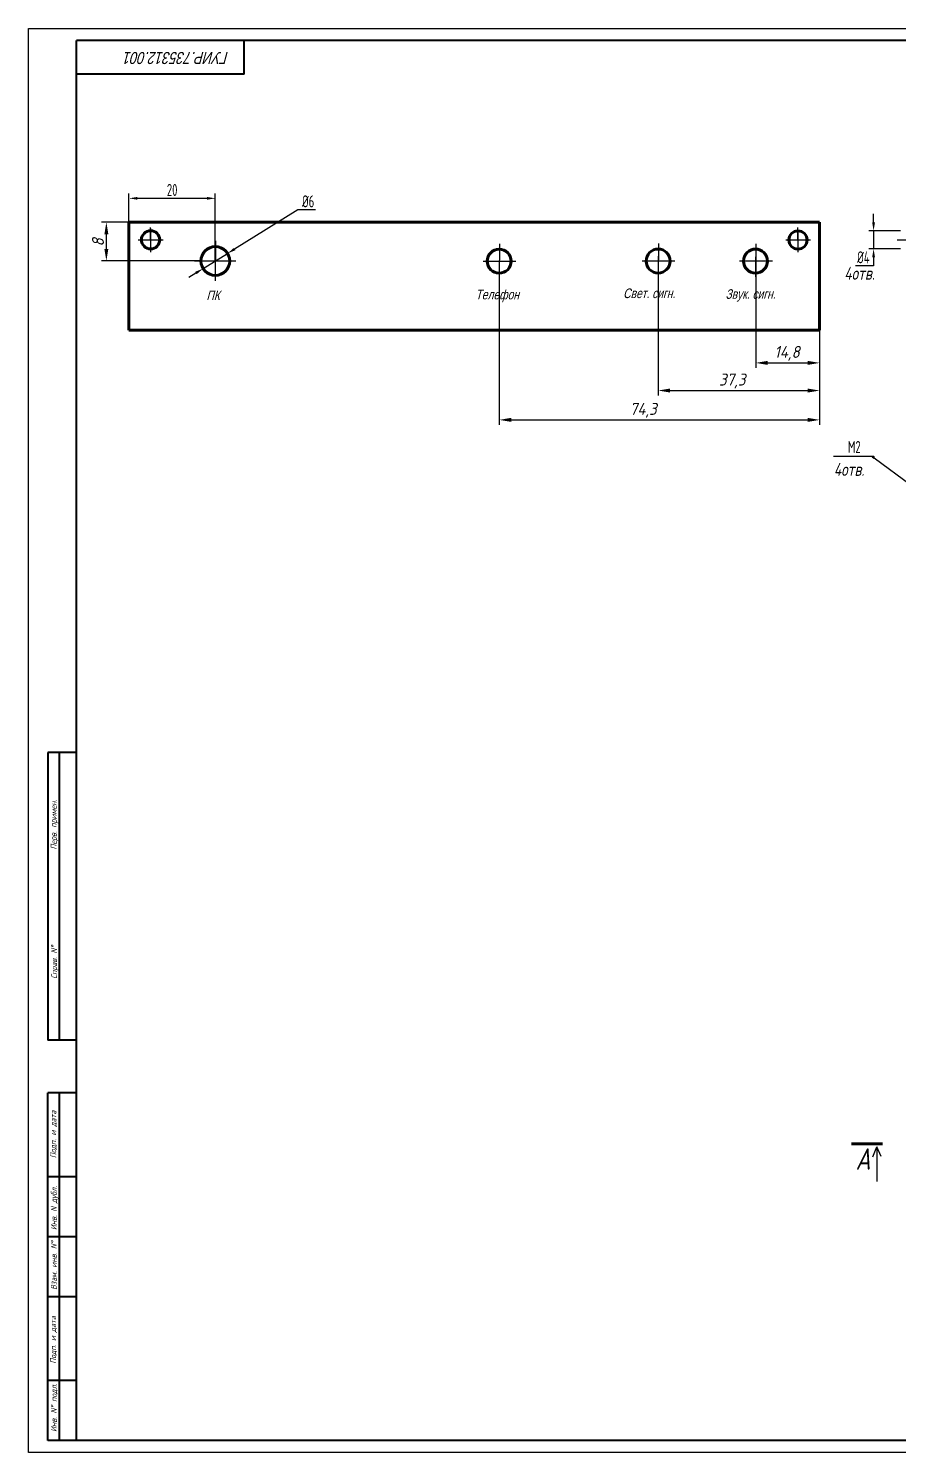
# Model space of a CAD drawing. Header units: millimetres. Extents: x 0 to 9139, y -367 to 2333.
# Drawn here: x 7718 to 8081, y 979 to 1573 of the extents above; entities that cross this region are included whole.
import ezdxf

# ---------------------------------------------------------------- set-up
doc = ezdxf.new("R2010")
doc.units = ezdxf.units.MM
doc.header["$LTSCALE"] = 0.5
doc.linetypes.add('осевая2', pattern=[28.575, 19.05, -3.175, 3.175, -3.175])
doc.layers.get('0').update_dxf_attribs({"lineweight": 60})
doc.layers.get('Defpoints').update_dxf_attribs({"color": 5})
for name, color, linetype in [('1-оси', 1, 'осевая2'), ('3-размеры', 6, 'Continuous'), ('KONTUR', 7, 'Continuous'), ('MultiLayer', 9, 'Continuous')]:
    doc.layers.add(name, color=color, linetype=linetype)
doc.layers.add('Основная', color=7, linetype='Continuous', lineweight=40)
doc.layers.add('текст', color=7, linetype='Continuous', lineweight=30)
doc.styles.add('ESKD', font='standarteskd.shx', dxfattribs={"width": 0.8, "oblique": 15})
doc.styles.get("Standard").update_dxf_attribs({"font": 'isocpeui.ttf', "width": 0.9})
doc.styles.add('ЕСКД', font='eskd15.shx', dxfattribs={"width": 0.8})
doc.styles.add('стиль1', font='romans.shx', dxfattribs={"width": 0.75, "oblique": 15, "height": 3.5})
doc.dimstyles.new('ISO-25', dxfattribs={"dimtxt": 3.5, "dimasz": 3.5, "dimexe": 2, "dimexo": 0, "dimgap": 1, "dimtad": 1, "dimtoh": 1, "dimdec": 0, "dimtxsty": 'Standard', "dimcen": 2.5, "dimadec": 0, "dimazin": 0, "dimtfac": 1, "dimtdec": 0, "dimtmove": 0, "dimatfit": 3, "dimldrblk": 'DOTSMALL', "dimfxl": 1, "dimarcsym": 0})
doc.dimstyles.new('Standart', dxfattribs={"dimtxt": 5, "dimasz": 5, "dimexe": 2, "dimexo": 0, "dimgap": 1, "dimtad": 1, "dimtoh": 1, "dimdec": 0, "dimtxsty": 'Standard', "dimcen": 2.5, "dimadec": 0, "dimazin": 0, "dimtfac": 1, "dimtdec": 0, "dimtmove": 0, "dimatfit": 3, "dimldrblk": 'DOTSMALL', "dimfxl": 1, "dimarcsym": 0})

# ---------------------------------------------------------------- blocks, each defined once
blk = doc.blocks.new('*D139')
at = {"layer": '3-размеры', "color": 0, "lineweight": -2, "transparency": 16777216}
for p, q in [((8070.57, 1492.49), (8070.57, 1495.99)), ((8081.78, 1488.99), (8068.57, 1488.99)), ((8070.57, 1488.99), (8070.57, 1481.39)), ((8081.78, 1481.39), (8068.57, 1481.39)), ((8070.57, 1474.39), (8063.1, 1474.39)), ((8070.57, 1477.89), (8070.57, 1474.39))]:
    blk.add_line(p, q, dxfattribs=at)
at = {"layer": '3-размеры', "color": 0, "lineweight": 30, "transparency": 16777216}
for points in [[(8069.99, 1492.49), (8071.16, 1492.49), (8070.57, 1488.99)], [(8069.99, 1477.89), (8071.16, 1477.89), (8070.57, 1481.39)]]:
    blk.add_solid(points, dxfattribs=at)
at = {"layer": 'Defpoints', "color": 0, "lineweight": 30, "transparency": 16777216}
for p in [(8081.78, 1488.99), (8070.57, 1481.39), (8081.78, 1481.39)]:
    blk.add_point(p, dxfattribs=at)
at = {"layer": '3-размеры', "color": 0, "lineweight": 30, "transparency": 16777216, "insert": (8066.33, 1477.89), "char_height": 5, "width": 6.2857, "attachment_point": 5, "style": 'ЕСКД'}
blk.add_mtext('%%C4', dxfattribs=at)
blk = doc.blocks.new('_DotSmall')
at = {"color": 0, "linetype": 'ByBlock', "const_width": 0.5}
blk.add_lwpolyline([(-0.0625, 0, 1), (0.0625, 0, 1)], format="xyb", close=True, dxfattribs=at)
blk = doc.blocks.new('*D153')
at = {"layer": '3-размеры', "color": 0, "lineweight": -2, "transparency": 16777216}
for p, q in [((7760.05, 1476.18), (7760.05, 1504.49)), ((7796.05, 1476.18), (7796.05, 1504.49)), ((7792.55, 1502.49), (7763.55, 1502.49))]:
    blk.add_line(p, q, dxfattribs=at)
at = {"layer": '3-размеры', "color": 0, "lineweight": 30, "transparency": 16777216}
for points in [[(7763.55, 1503.08), (7763.55, 1501.91), (7760.05, 1502.49)], [(7792.55, 1503.08), (7792.55, 1501.91), (7796.05, 1502.49)]]:
    blk.add_solid(points, dxfattribs=at)
at = {"layer": 'Defpoints', "color": 0, "lineweight": 30, "transparency": 16777216}
for p in [(7760.05, 1502.49), (7760.05, 1476.18), (7796.05, 1476.18)]:
    blk.add_point(p, dxfattribs=at)
at = {"layer": '3-размеры', "color": 0, "lineweight": 30, "transparency": 16777216, "insert": (7778.05, 1505.99), "char_height": 5, "attachment_point": 5, "style": 'ЕСКД'}
blk.add_mtext('20', dxfattribs=at)
blk = doc.blocks.new('*D154')
at = {"layer": '3-размеры', "color": 0, "lineweight": -2, "transparency": 16777216}
for p, q in [((7830.53, 1497.73), (7804.12, 1481.36)), ((7837.81, 1497.73), (7830.53, 1497.73)), ((7790.95, 1473.19), (7801.15, 1479.51)), ((7787.98, 1471.34), (7785, 1469.5))]:
    blk.add_line(p, q, dxfattribs=at)
at = {"layer": '3-размеры', "color": 0, "lineweight": 30, "transparency": 16777216}
for points in [[(7803.82, 1481.85), (7804.43, 1480.86), (7801.15, 1479.51)], [(7787.67, 1471.84), (7788.28, 1470.85), (7790.95, 1473.19)]]:
    blk.add_solid(points, dxfattribs=at)
at = {"layer": 'Defpoints', "color": 0, "lineweight": 30, "transparency": 16777216}
for p in [(7801.15, 1479.51), (7790.95, 1473.19)]:
    blk.add_point(p, dxfattribs=at)
at = {"layer": '3-размеры', "color": 0, "lineweight": 30, "transparency": 16777216, "insert": (7834.77, 1501.23), "char_height": 5, "attachment_point": 5, "style": 'ЕСКД'}
blk.add_mtext('%%C6', dxfattribs=at)
blk = doc.blocks.new('*D175')
at = {"layer": '3-размеры', "color": 0, "lineweight": -2, "transparency": 16777216}
for p, q in [((7790.05, 1492.53), (7748.62, 1492.53)), ((7750.62, 1481.39), (7750.62, 1487.53)), ((7790.05, 1476.39), (7748.62, 1476.39))]:
    blk.add_line(p, q, dxfattribs=at)
at = {"layer": '3-размеры', "color": 0, "lineweight": 30, "transparency": 16777216}
for points in [[(7749.79, 1487.53), (7751.45, 1487.53), (7750.62, 1492.53)], [(7749.79, 1481.39), (7751.45, 1481.39), (7750.62, 1476.39)]]:
    blk.add_solid(points, dxfattribs=at)
at = {"layer": 'Defpoints', "color": 0, "lineweight": 30, "transparency": 16777216}
for p in [(7750.62, 1492.53), (7790.05, 1492.53), (7790.05, 1476.39)]:
    blk.add_point(p, dxfattribs=at)
at = {"layer": '3-размеры', "color": 0, "lineweight": 30, "transparency": 16777216, "insert": (7747.12, 1484.17), "char_height": 5, "attachment_point": 5, "rotation": 90}
blk.add_mtext('8', dxfattribs=at)
blk = doc.blocks.new('*D176')
at = {"layer": '3-размеры', "color": 0, "lineweight": -2, "transparency": 16777216}
for p, q in [((8021.41, 1476.31), (8021.41, 1431.85)), ((8048.05, 1476.31), (8048.05, 1431.85)), ((8026.41, 1433.85), (8043.05, 1433.85))]:
    blk.add_line(p, q, dxfattribs=at)
at = {"layer": '3-размеры', "color": 0, "lineweight": 30, "transparency": 16777216}
for points in [[(8026.41, 1434.69), (8026.41, 1433.02), (8021.41, 1433.85)], [(8043.05, 1434.69), (8043.05, 1433.02), (8048.05, 1433.85)]]:
    blk.add_solid(points, dxfattribs=at)
at = {"layer": 'Defpoints', "color": 0, "lineweight": 30, "transparency": 16777216}
for p in [(8021.41, 1476.31), (8048.05, 1476.31), (8048.05, 1433.85)]:
    blk.add_point(p, dxfattribs=at)
at = {"layer": '3-размеры', "color": 0, "lineweight": 30, "transparency": 16777216, "insert": (8034.5, 1437.85), "char_height": 5, "attachment_point": 5}
blk.add_mtext('14,8', dxfattribs=at)
blk = doc.blocks.new('*D177')
at = {"layer": '3-размеры', "color": 0, "lineweight": -2, "transparency": 16777216}
for p, q in [((7980.74, 1476.47), (7980.74, 1420.32)), ((8048.05, 1476.47), (8048.05, 1420.32)), ((7985.74, 1422.32), (8043.05, 1422.32))]:
    blk.add_line(p, q, dxfattribs=at)
at = {"layer": '3-размеры', "color": 0, "lineweight": 30, "transparency": 16777216}
for points in [[(7985.74, 1423.15), (7985.74, 1421.48), (7980.74, 1422.32)], [(8043.05, 1423.15), (8043.05, 1421.48), (8048.05, 1422.32)]]:
    blk.add_solid(points, dxfattribs=at)
at = {"layer": 'Defpoints', "color": 0, "lineweight": 30, "transparency": 16777216}
for p in [(7980.74, 1476.47), (8048.05, 1476.47), (8048.05, 1422.32)]:
    blk.add_point(p, dxfattribs=at)
at = {"layer": '3-размеры', "color": 0, "lineweight": 30, "transparency": 16777216, "insert": (8011.64, 1426.32), "char_height": 5, "attachment_point": 5}
blk.add_mtext('37,3', dxfattribs=at)
blk = doc.blocks.new('*D178')
at = {"layer": '3-размеры', "color": 0, "lineweight": -2, "transparency": 16777216}
for p, q in [((7914.45, 1476.34), (7914.45, 1408.08)), ((8048.05, 1476.34), (8048.05, 1408.08)), ((7919.45, 1410.08), (8043.05, 1410.08))]:
    blk.add_line(p, q, dxfattribs=at)
at = {"layer": '3-размеры', "color": 0, "lineweight": 30, "transparency": 16777216}
for points in [[(7919.45, 1410.92), (7919.45, 1409.25), (7914.45, 1410.08)], [(8043.05, 1410.92), (8043.05, 1409.25), (8048.05, 1410.08)]]:
    blk.add_solid(points, dxfattribs=at)
at = {"layer": 'Defpoints', "color": 0, "lineweight": 30, "transparency": 16777216}
for p in [(7914.45, 1476.34), (8048.05, 1476.34), (8048.05, 1410.08)]:
    blk.add_point(p, dxfattribs=at)
at = {"layer": '3-размеры', "color": 0, "lineweight": 30, "transparency": 16777216, "insert": (7974.52, 1414.08), "char_height": 5, "attachment_point": 5}
blk.add_mtext('74,3', dxfattribs=at)

msp = doc.modelspace()

# ---------------------------------------------------------------- linework, layer by layer
for p, q in [((8048.05, 1492.53), (7760.05, 1492.53)), ((7760.05, 1492.53), (7760.05, 1447.53)), ((8048.05, 1447.53), (8048.05, 1492.53)), ((7760.05, 1447.53), (8048.05, 1447.53)), ((8070.81, 1394.22), (8070.07, 1394.77)), ((8074.26, 1108.15), (8061.41, 1108.15))]:
    msp.add_line(p, q)
at = {"lineweight": 30}
for p, q in [((7763.92, 1485.19), (7774.27, 1485.19)), ((7769.04, 1489.92), (7769.04, 1482.44)), ((7769.04, 1486.34), (7769.04, 1488.66)), ((7769.05, 1486.39), (7769.05, 1488.98)), ((7769.05, 1488.98), (7769.05, 1483.84)), ((7769.06, 1485.19), (7769.06, 1490.35)), ((7769.06, 1488.93), (7769.06, 1480.07)), ((8033.91, 1485.14), (8044.26, 1485.14)), ((8039.05, 1485.14), (8039.05, 1490.3)), ((8039.05, 1488.88), (8039.05, 1480.01)), ((7796.08, 1484.82), (7795.98, 1468.1)), ((7914.51, 1483.48), (7914.4, 1469.73)), ((7980.82, 1483.61), (7980.72, 1469.85)), ((8021.47, 1483.54), (8021.37, 1469.79)), ((7787.39, 1476.39), (7804.67, 1476.39)), ((7907.71, 1476.34), (7921.4, 1476.34)), ((7974.02, 1476.47), (7987.71, 1476.47)), ((7980.74, 1478.33), (7980.74, 1474.62)), ((8014.67, 1476.41), (8028.36, 1476.41)), ((8021.41, 1476.31), (8021.41, 1478.16))]:
    msp.add_line(p, q, dxfattribs=at)
at = {"color": 7, "lineweight": -3}
for p, q in [((8070.23, 1102.69), (8071.89, 1106.86)), ((8073.76, 1102.79), (8071.89, 1106.86)), ((8071.91, 1106.82), (8071.91, 1092.42))]:
    msp.add_line(p, q, dxfattribs=at)
for centre, radius in [((7769.06, 1485.19), 3.8), ((8039.05, 1485.14), 3.8), ((7796.05, 1476.35), 6), ((7914.44, 1476.27), 5), ((7980.71, 1476.34), 5), ((8021.32, 1476.33), 5)]:
    msp.add_circle(centre, radius)
at = {"layer": '1-оси', "lineweight": 30}
msp.add_line((8080.41, 1485.14), (8086.76, 1485.14), dxfattribs=at)
at = {"layer": '3-размеры', "lineweight": 30}
for p, q in [((8070.07, 1394.77), (8053.81, 1394.74)), ((8070.81, 1394.22), (8086.2, 1382.84))]:
    msp.add_line(p, q, dxfattribs=at)
at = {"layer": 'KONTUR'}
for p, q in [((7718.14, 979.34), (7718.14, 1573.34)), ((7718.14, 1573.34), (8559.14, 1573.34)), ((8559.14, 979.34), (7718.14, 979.34))]:
    msp.add_line(p, q, dxfattribs=at)
at = {"layer": 'Основная'}
for p, q in [((7738.14, 1024.34), (7738.14, 1568.34)), ((8554.14, 1568.34), (7738.14, 1568.34)), ((7808.14, 1554.34), (7808.14, 1568.34)), ((7808.14, 1554.34), (7738.14, 1554.34)), ((7726.14, 1271.34), (7726.14, 1151.34)), ((7738.14, 1271.34), (7726.14, 1271.34)), ((7731.14, 1151.34), (7731.14, 1271.34)), ((7738.14, 1151.34), (7726.14, 1151.34)), ((7726.14, 984.34), (7726.14, 1129.34)), ((7738.14, 1129.34), (7726.14, 1129.34)), ((7731.14, 984.34), (7731.14, 1129.34)), ((7738.14, 1094.34), (7726.14, 1094.34)), ((7738.14, 1069.34), (7726.14, 1069.34)), ((7738.14, 1044.34), (7726.14, 1044.34)), ((7738.14, 984.34), (7738.14, 1024.34)), ((7738.14, 1009.34), (7726.14, 1009.34)), ((8554.14, 984.34), (7726.14, 984.34))]:
    msp.add_line(p, q, dxfattribs=at)

# ---------------------------------------------------------------- texts
at = {"color": 0, "insert": (7801.66, 1558.53), "char_height": 5, "attachment_point": 1, "rotation": 180}
msp.add_mtext_dynamic_manual_height_columns('{\\Fstandarteskd|c204;\\Q15;\\W0.8;\\C256;ГУИР.735312.001}', width=88.7975, gutter_width=50, heights=[0], dxfattribs=at)
at = {"insert": (8063.16, 1106.32), "char_height": 9, "attachment_point": 1, "rotation": 359.71233, "style": 'ЕСКД'}
msp.add_mtext_dynamic_manual_height_columns('{\\fGOST type B|b0|i1|c204|p2;А}', width=123.642, gutter_width=90, heights=[0], dxfattribs=at)
at = {"layer": '3-размеры', "lineweight": 30, "char_height": 5.4, "attachment_point": 1, "style": 'ЕСКД'}
for insert in [(8058.36, 1473.93), (8054, 1392.14)]:
    msp.add_mtext_dynamic_manual_height_columns('{\\fGOST type B|b0|i1|c204|p2;4отв.}', width=123.642, gutter_width=90, heights=[0], dxfattribs=dict(at, insert=insert))
at = {"layer": '3-размеры', "color": 0, "lineweight": 30, "insert": (8059.83, 1401.28), "char_height": 5, "attachment_point": 1, "style": 'ЕСКД'}
msp.add_mtext_dynamic_manual_height_columns('М2', width=22.5738, gutter_width=90, heights=[0], dxfattribs=at)
at = {"layer": 'MultiLayer', "lineweight": -2, "char_height": 4, "attachment_point": 1, "style": 'ESKD'}
for s, insert in [('\\A1;\\pxi-1.7082,l2.7082,t2.7082;ПК', (7788.35, 1464.02)), ('\\A1;\\pxi-1.7082,l2.7082,t2.7082;Телефон', (7900.56, 1464.36)), ('\\A1;\\pxi-1.7082,l2.7082,t2.7082;Свет. сигн.', (7962.14, 1464.88)), ('\\A1;\\pxi-1.7082,l2.7082,t2.7082;Звук. сигн.', (8004.81, 1464.58))]:
    msp.add_mtext_dynamic_manual_height_columns(s, width=187.5961, gutter_width=50, heights=[52], dxfattribs=dict(at, insert=insert))
at = {"layer": 'текст', "style": 'стиль1', "oblique": 15, "width": 0.75}
for s, p in [('Перв. примен.', (7729.89, 1230.86)), ('Справ. N%%d', (7730.05, 1176.97)), ('Подп. и дата', (7729.71, 1102.12)), ('Инв. N дубл.', (7729.96, 1072.09)), ('Взам. инв. N%%d', (7729.96, 1047.16)), ('Подп. и дата', (7729.66, 1016.38)), ('Инв. N%%d подл.', (7729.96, 987.91))]:
    msp.add_text(s, height=2.5, rotation=90, dxfattribs=at).set_placement(p)

# ---------------------------------------------------------------- dimensions: what is measured, and where the dimension line sits
at = {"layer": '3-размеры', "lineweight": 30}
dim = msp.add_linear_dim(base=(7760.05, 1502.49), p1=(7796.05, 1476.18), p2=(7760.05, 1476.18), text='20', dimstyle='ISO-25', override={"dimtxt": 5, "dimtxsty": 'ЕСКД'}, dxfattribs=at)
dim.commit()
dim.dimension.update_dxf_attribs({"geometry": '*D153', "text_midpoint": (7778.05, 1505.99)})
dim = msp.add_diameter_dim_2p(p1=(7790.95, 1473.19), p2=(7801.15, 1479.51), text='%%C6', dimstyle='ISO-25', override={"dimtxt": 5, "dimtxsty": 'ЕСКД'}, dxfattribs=at)
dim.commit()
dim.dimension.update_dxf_attribs({"geometry": '*D154', "text_midpoint": (7834.77, 1497.73), "dimtype": 163})
dim = msp.add_linear_dim(base=(7750.62, 1492.53), p1=(7790.05, 1476.39), p2=(7790.05, 1492.53), angle=90, text='8', dimstyle='Standart', dxfattribs=at)
dim.commit()
dim.dimension.update_dxf_attribs({"geometry": '*D175', "text_midpoint": (7750.62, 1484.17), "dimtype": 160})
dim = msp.add_linear_dim(base=(8070.57, 1481.39), p1=(8081.78, 1488.99), p2=(8081.78, 1481.39), angle=90, text='%%C4', dimstyle='ISO-25', override={"dimtxt": 5, "dimtxsty": 'ЕСКД'}, dxfattribs=at)
dim.commit()
dim.dimension.update_dxf_attribs({"geometry": '*D139', "text_midpoint": (8066.33, 1474.39), "dimtype": 160})
for base, p1, p2, text, picture, middle in [((8048.05, 1410.08), (7914.45, 1476.34), (8048.05, 1476.34), '74,3', '*D178', (7974.52, 1410.08)), ((8048.05, 1422.32), (7980.74, 1476.47), (8048.05, 1476.47), '37,3', '*D177', (8011.64, 1422.32)), ((8048.05, 1433.85), (8021.41, 1476.31), (8048.05, 1476.31), '14,8', '*D176', (8034.5, 1433.85))]:
    dim = msp.add_linear_dim(base=base, p1=p1, p2=p2, text=text, dimstyle='Standart', dxfattribs=at)
    dim.commit()
    dim.dimension.update_dxf_attribs({"geometry": picture, "text_midpoint": middle, "dimtype": 160})

doc.saveas('drawing.dxf')
